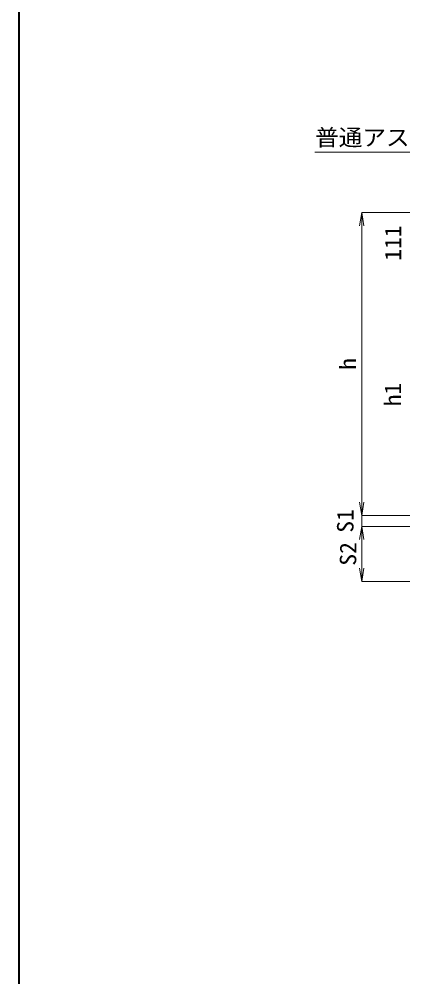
# Model space of a CAD drawing. Units: millimetres at full size; details may follow other scales. Extents: x 164402 to 209100, y 872507 to 885397.
# Drawn here: x 172376 to 173075, y 881608 to 883350 of the extents above; entities that cross this region are included whole.
import ezdxf
from ezdxf.enums import TextEntityAlignment as Align

# ---------------------------------------------------------------- set-up
doc = ezdxf.new("R2010")
doc.units = ezdxf.units.MM
doc.header["$LTSCALE"] = 40
doc.layers.add('図枠', color=7, linetype='Continuous', lineweight=5)
doc.layers.add('寸法線', color=7, linetype='Continuous', lineweight=13)
doc.styles.add('ＭＳ 明朝', font='')
doc.styles.get('ＭＳ 明朝').set_extended_font_data('MS Mincho')

# ---------------------------------------------------------------- blocks, each defined once
blk = doc.blocks.new('open_arrow')
at = {"color": 0, "linetype": 'Continuous', "lineweight": -2}
blk.add_lwpolyline([(7.5, 1.25), (0, 0), (7.5, -1.25)], dxfattribs=at)

msp = doc.modelspace()

# ---------------------------------------------------------------- linework, layer by layer
at = {"layer": '図枠', "lineweight": 40}
msp.add_line((172376.24, 879147.22), (172376.24, 884687.22), dxfattribs=at)
at = {"layer": '寸法線'}
for p, q in [((172999.83, 882447.29), (172999.83, 882998.48)), ((173395.08, 882998.48), (172999.83, 882998.48)), ((172999.83, 882495.29), (172999.83, 882379.29)), ((173354.58, 882447.29), (172999.83, 882447.29)), ((173354.58, 882447.29), (172999.83, 882447.29)), ((173254.58, 882427.29), (172999.83, 882427.29)), ((172999.83, 882427.29), (172999.83, 882327.29)), ((173254.58, 882427.29), (172999.83, 882427.29)), ((173254.58, 882327.29), (172999.83, 882327.29))]:
    msp.add_line(p, q, dxfattribs=at)
msp.add_lwpolyline([(173235.72, 882982.74), (173192.93, 883108.2), (172914.25, 883108.2)], dxfattribs=at)

# ---------------------------------------------------------------- block references
at = {"layer": '寸法線', "xscale": 3.2, "yscale": 3.2}
for p, rotation in [((172999.83, 882998.48), 270), ((172999.83, 882447.29), 90), ((172999.83, 882447.29), 90), ((172999.83, 882427.29), 270), ((172999.83, 882427.29), 270), ((172999.83, 882327.29), 90)]:
    msp.add_blockref('open_arrow', p, dxfattribs=dict(at, rotation=rotation))

# ---------------------------------------------------------------- texts
at = {"layer": '寸法線', "style": 'ＭＳ 明朝', "width": 1.05}
msp.add_text('普通アスコン', height=30.02, dxfattribs=at).set_placement((173172.93, 883150.03), align=Align.TOP_RIGHT)
for s, p in [('111', (173056.64, 882942.88)), ('h', (172974.49, 882722.88)), ('h1', (173056.3, 882667.29)), ('S1', (172969.83, 882437.29)), ('S2', (172974.83, 882377.29))]:
    msp.add_text(s, height=30.02, rotation=90, dxfattribs=at).set_placement(p, align=Align.MIDDLE_CENTER)

doc.saveas('drawing.dxf')
